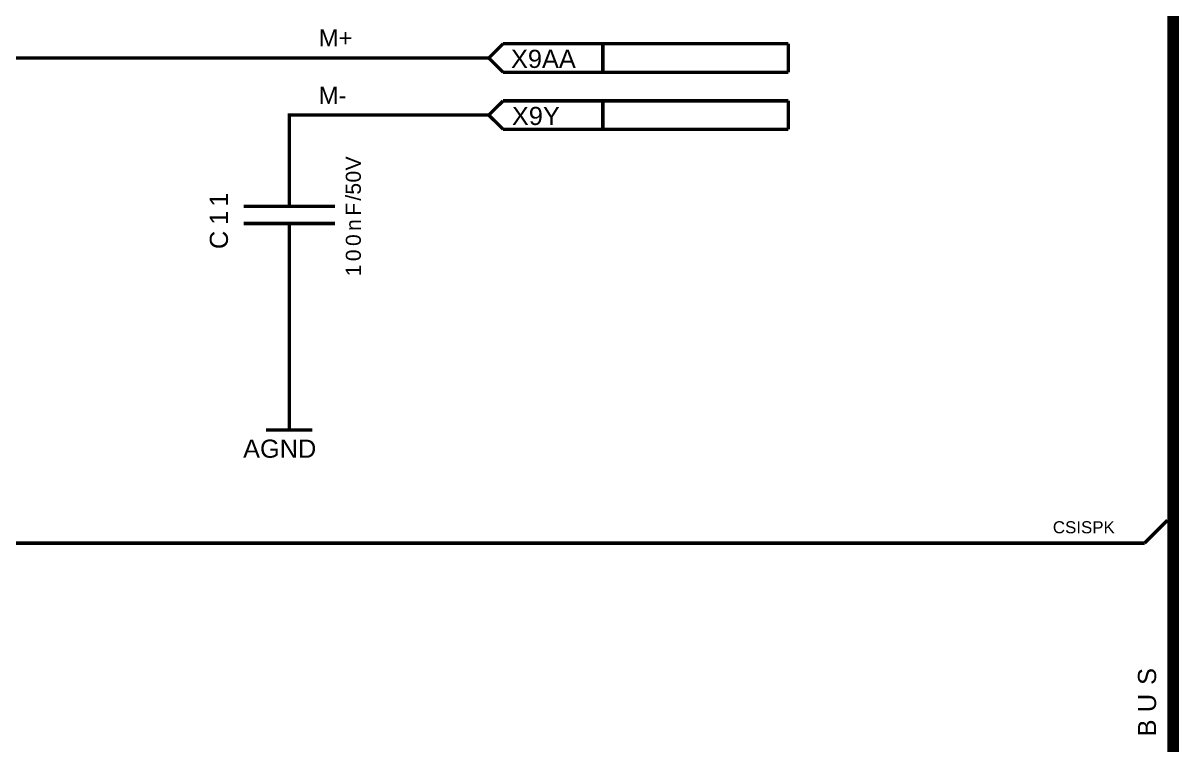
# Model space of a CAD drawing. Header units: millimetres. Extents: x -2024 to 917, y -725 to 13.
# Drawn here: x -1789.8 to -1688.5, y -294.3 to -231.1 of the extents above; entities that cross this region are included whole.
import ezdxf

# ---------------------------------------------------------------- set-up
doc = ezdxf.new("R2010")
doc.units = ezdxf.units.MM
doc.styles.get("Standard").update_dxf_attribs({"font": 'arial.ttf'})

msp = doc.modelspace()

# ---------------------------------------------------------------- linework, layer by layer
at = {"color": 7}
for points, const_width in [([(-1689.02, -126.67), (-1689.02, -279.17)], 1.02), ([(-1749, -234.17), (-1747.74, -232.92)], 0.3), ([(-1747.74, -232.92), (-1722.75, -232.92)], 0.3), ([(-1739, -232.92), (-1739, -235.42)], 0.3), ([(-1722.75, -232.92), (-1722.75, -235.42)], 0.3), ([(-1826.46, -319.16), (-1801.47, -319.16), (-1801.47, -234.17), (-1791.47, -234.17), (-1751.48, -234.17)], 0.3), ([(-1749, -234.17), (-1751.48, -234.17)], 0.3), ([(-1747.74, -235.42), (-1749, -234.17)], 0.3), ([(-1722.75, -235.42), (-1747.74, -235.42)], 0.3), ([(-1749, -239.17), (-1747.74, -237.92)], 0.3), ([(-1747.74, -237.92), (-1722.75, -237.92)], 0.3), ([(-1739, -237.92), (-1739, -240.41)], 0.3), ([(-1722.75, -237.92), (-1722.75, -240.41)], 0.3), ([(-1766.48, -244.17), (-1766.48, -239.17), (-1751.48, -239.17)], 0.3), ([(-1749, -239.17), (-1751.48, -239.17)], 0.3), ([(-1747.74, -240.41), (-1749, -239.17)], 0.3), ([(-1722.75, -240.41), (-1747.74, -240.41)], 0.3), ([(-1766.48, -247.16), (-1766.48, -244.17)], 0.3), ([(-1836.46, -246.67), (-1836.46, -276.67), (-1691.52, -276.67)], 0.3), ([(-1770.48, -247.16), (-1762.49, -247.16)], 0.3), ([(-1770.48, -248.67), (-1762.49, -248.67)], 0.3), ([(-1766.48, -248.67), (-1766.48, -251.67)], 0.3), ([(-1766.48, -251.67), (-1766.48, -259.17)], 0.3), ([(-1766.48, -261.67), (-1766.48, -259.17)], 0.3), ([(-1766.48, -261.67), (-1766.48, -266.75)], 0.3), ([(-1768.52, -266.75), (-1764.46, -266.75)], 0.3), ([(-1691.52, -276.67), (-1689.52, -274.67)], 0.3), ([(-1689.02, -279.17), (-1689.02, -474.17)], 1.02)]:
    msp.add_lwpolyline(points, dxfattribs=dict(at, const_width=const_width))

# ---------------------------------------------------------------- texts
for s, height, p in [('M+', 1.5, (-1763.91, -233.16)), ('X9AA', 1.59, (-1747.05, -235.04)), ('M-', 1.5, (-1763.91, -238.19)), ('X9Y', 1.59, (-1746.97, -240.04)), ('AGND', 1.59, (-1770.53, -269.19)), ('CSISPK', 1.06, (-1699.56, -275.81))]:
    msp.add_text(s, height=height, dxfattribs=at).set_placement(p)
for s, height, p in [('V', 1.32, (-1760.21, -244.02)), ('0', 1.32, (-1760.21, -245.08)), ('1', 1.59, (-1771.86, -247.2)), ('/', 1.32, (-1760.21, -246.67)), ('5', 1.32, (-1760.21, -246.14)), ('F', 1.32, (-1760.21, -247.99)), ('1', 1.59, (-1771.86, -248.79)), ('n', 1.32, (-1760.21, -249.32)), ('C', 1.59, (-1771.86, -250.91)), ('0', 1.32, (-1760.21, -250.64)), ('0', 1.32, (-1760.21, -251.97)), ('1', 1.32, (-1760.21, -253.29)), ('S', 1.59, (-1690.51, -289.09)), ('U', 1.59, (-1690.51, -291.48)), ('B', 1.59, (-1690.51, -293.6))]:
    msp.add_text(s, height=height, rotation=90, dxfattribs=at).set_placement(p)

doc.saveas('drawing.dxf')
